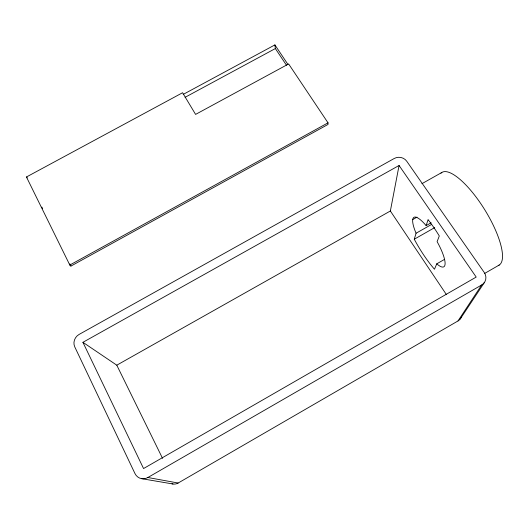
<?xml version="1.0" encoding="UTF-8"?>
<svg xmlns="http://www.w3.org/2000/svg" width="529" height="529" viewBox="0 0 529 529"><rect width="100%" height="100%" fill="white"/><g stroke="black" fill="none" stroke-linecap="round" stroke-linejoin="round"><path stroke-width="0.79" d="M446.291 294.415L390.362 210.998L399.071 165.478L82.934 342.309L143.564 468.549L476.199 277.07L399.071 165.478M444.565 259.362L436.749 263.832L434.481 269.235L433.522 268.124A46.069 11.691 58.8 0 1 415.067 240.695L414.273 239.214L416.065 233.236L415.543 231.98A28.91 7.327 58.8 0 1 425.27 224.6L426.136 225.605L431.135 222.769M426.136 225.605L428.08 219.647L428.47 220.143A46.069 11.691 58.8 0 1 438.925 235.365L439.295 235.974L437.099 241.647L437.853 243.016A28.91 7.327 58.8 0 1 437.516 264.48L436.749 263.832M458.008 320.951L481.668 284.979A9.833 9 23.4 0 0 484.227 272.455L406.722 161.206A9.072 8.219 5.4 0 0 394.237 158.482L79.138 334.407A9.469 8.676 -50.3 0 0 74.761 346.879L134.948 473.508A10.282 9.542 -71.7 0 0 147.869 477.508L178.161 483.023L458.008 320.951A8.259 7.67 27.7 0 0 461.209 317.155M460.263 318.927L484.333 282.598M147.869 477.508L481.668 284.979M484.412 273.566L499.237 265.029M416.065 233.236L431.638 224.395M414.273 239.214L434.719 227.602M412.713 219.568L417.004 217.141M82.934 342.309L116.79 365.182L390.362 210.998M421.944 183.675L441.847 172.48M69.808 265.049L328.02 122.827L288.629 63.93L195.591 114.403L182.584 92.734L26.45 176.984L69.808 265.049L70.919 266.094L328.04 124.427L328.02 122.827M183.186 94.407L274.901 44.905L287.908 64.379M185.09 97.316L275.351 48.556L274.901 44.905M141.719 478.685L173.009 484.002M26.45 176.984L27.277 177.883M275.351 48.556L286.487 65.246M41.857 207.097L42.585 208.571M69.828 263.885L70.919 266.094M116.79 365.182L162.548 458.352M178.161 483.023A8.596 8.041 -76.3 0 1 171.985 483.764M440.981 173.155A54.454 16.842 58.3 0 1 484.769 209.788A54.454 16.842 58.3 0 1 498.239 265.532"/></g></svg>
